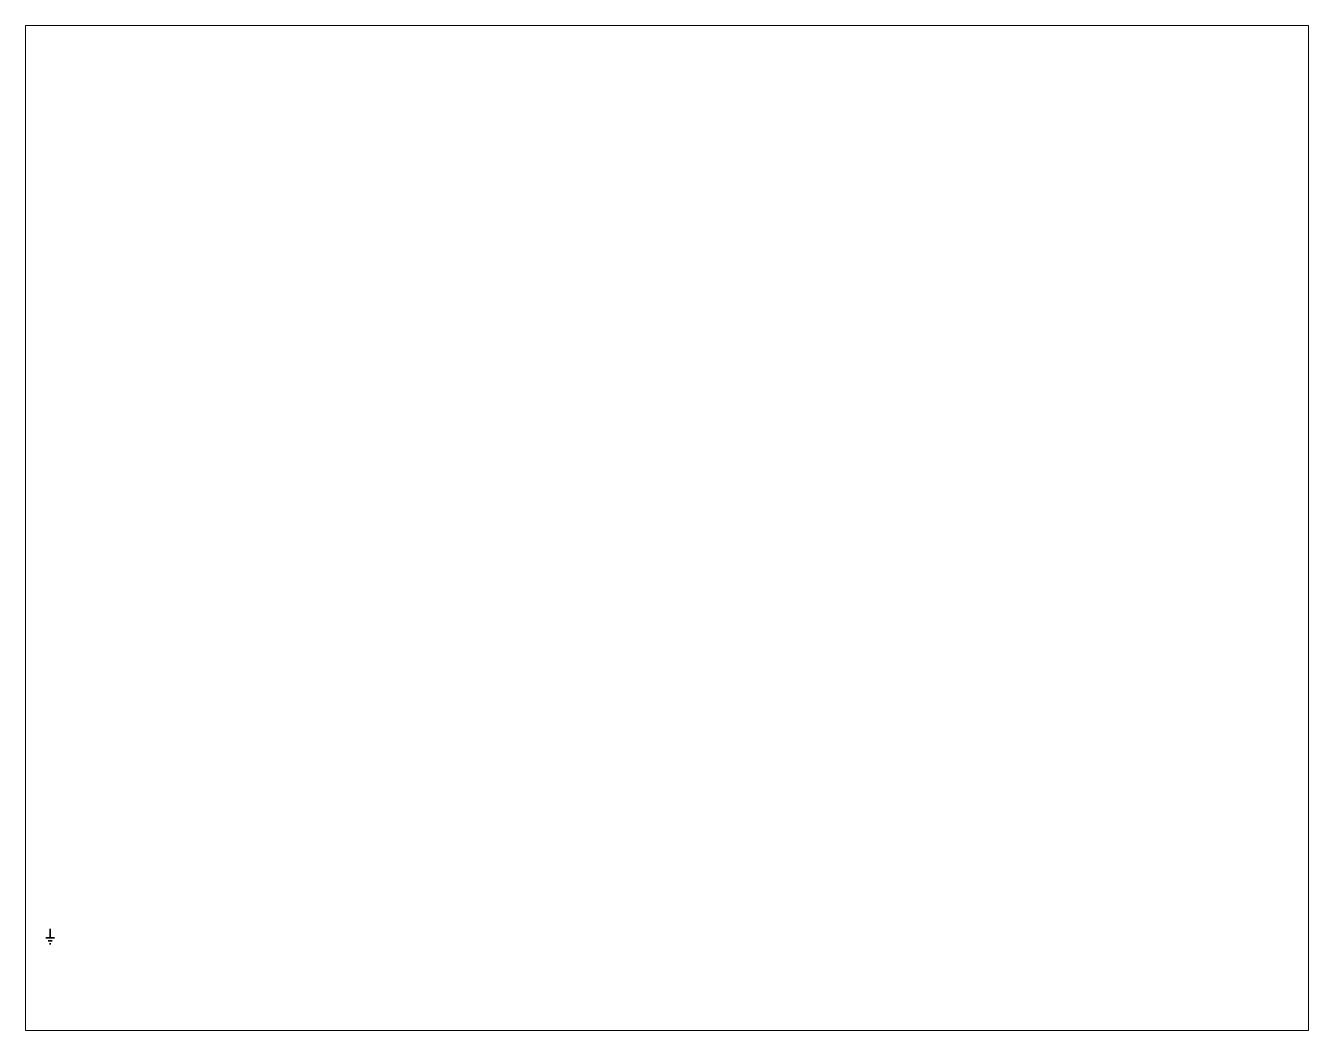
# Paper-space layout 'Layout1' of a CAD drawing. Extents: x 1.03 to 9.28, y 0.81 to 7.27.
# The model-space entities are those that its viewports show. They can reach past a viewport. Long polylines and large blocks are cut down to what shows.
import ezdxf

# ---------------------------------------------------------------- set-up
doc = ezdxf.new("R2010")
doc.units = 0
doc.header["$LTSCALE"] = 10
doc.header["$MEASUREMENT"] = 0
doc.layers.get('0').update_dxf_attribs({"linetype": 'CONTINUOUS'})

msp = doc.modelspace()

# ---------------------------------------------------------------- linework, layer by layer
at = {"color": 5, "const_width": 0.5}
msp.add_lwpolyline([(4.5, 12), (4.5, 15)], dxfattribs=at)
at = {"color": 5, "linetype": 'Continuous', "const_width": 0.5}
for points in [[(6, 12), (3, 12)], [(5.25, 11), (3.75, 11)], [(4.75, 10), (4.25, 10)]]:
    msp.add_lwpolyline(points, dxfattribs=at)

psp = doc.layouts.get("Layout1")

# ---------------------------------------------------------------- viewports
at = {"layer": '0', "view_target_point": (-23.7891, -51.5)}
psp.add_viewport(center=(5.1562, 4.0382), size=(8.25, 6.461111), view_center_point=(233.7877, 200), view_height=334.634538, dxfattribs=at)

doc.saveas('drawing.dxf')
